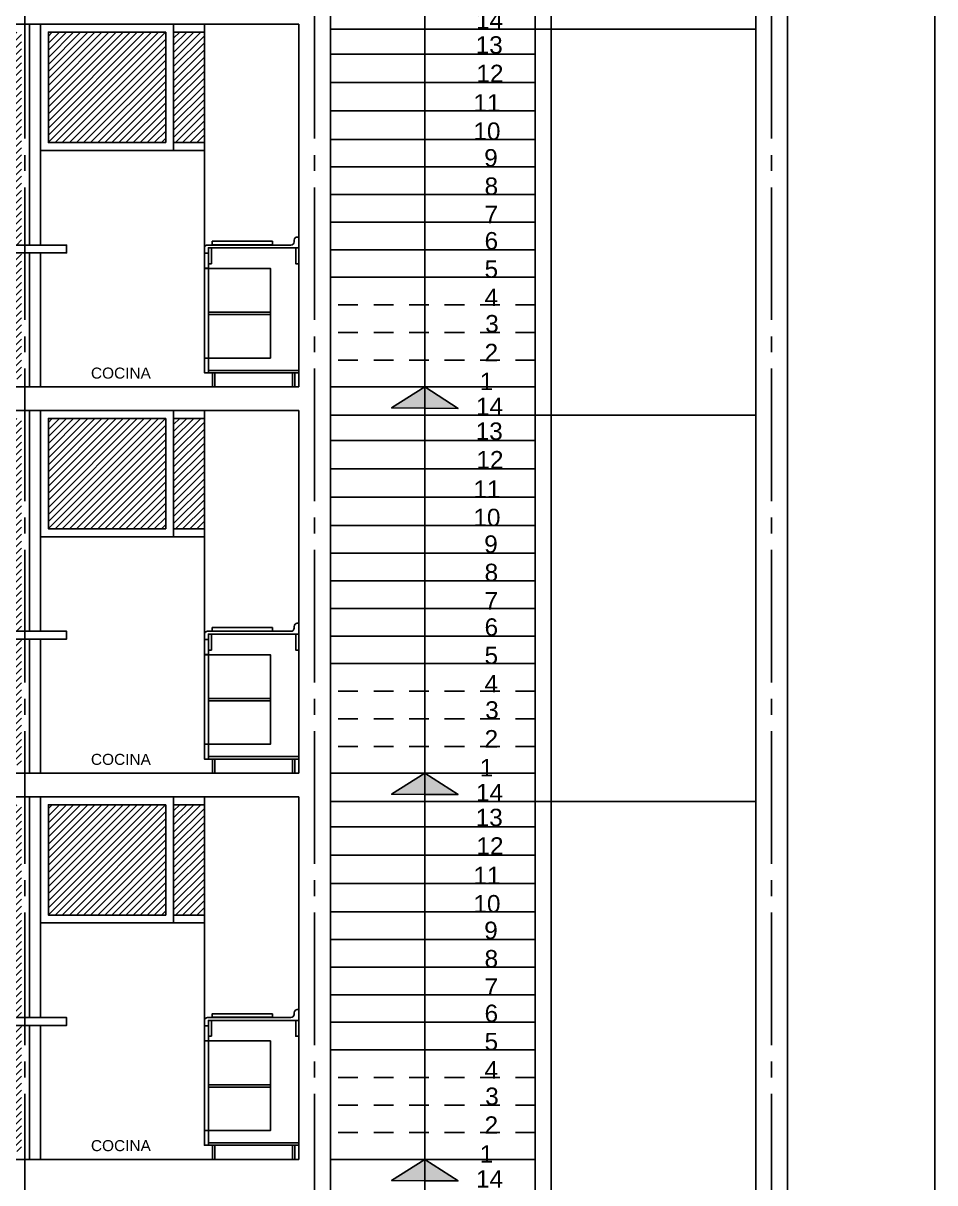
# Model space of a CAD drawing. Header units: millimetres. Extents: x 1217 to 2428, y 234 to 644.
# Drawn here: x 2241.82 to 2247.61, y 379.7 to 387.06 of the extents above; entities that cross this region are included whole.
import ezdxf

# ---------------------------------------------------------------- set-up
doc = ezdxf.new("R2010")
doc.units = ezdxf.units.MM
doc.linetypes.add('ACAD_ISO04W100', pattern=[30, 24, -3, 0, -3])
doc.linetypes.add('HIDDEN2', pattern=[0.1875, 0.125, -0.0625])
for name, color, linetype in [('0.1', 251, 'Continuous'), ('0.2', 2, 'Continuous'), ('0.3', 6, 'Continuous'), ('ARTEFACTOS', 4, 'Continuous'), ('Ejes', 8, 'Continuous'), ('estructura', 3, 'Continuous'), ('Muebles', 8, 'Continuous'), ('MURO', 5, 'Continuous'), ('Texto', 1, 'Continuous')]:
    doc.layers.add(name, color=color, linetype=linetype)
doc.styles.get("Standard").update_dxf_attribs({"font": 'arial.ttf'})

msp = doc.modelspace()

# ---------------------------------------------------------------- hatches: boundary and pattern name
at = {"layer": '0.1', "ltscale": 3}
h = msp.add_hatch(dxfattribs=at)
h.set_pattern_fill('ANSI31', color=256, scale=0.01)
h.set_pattern_definition([(45, (422.33998, -312.42355), (-0.0224506403, 0.0224506403), [])])
h.paths.add_polyline_path([(2240.28961, 387.00099), (2240.07395, 387.00099), (2240.07395, 385.57581), (2240.28961, 385.57581)])
h.paths.add_polyline_path([(2241.67351, 387.00099), (2240.33961, 387.00099), (2240.33961, 385.57581), (2240.6335, 385.57581, -0.3308107), (2240.69209, 385.53578), (2240.69209, 385.30486), (2240.75706, 385.30486, -1), (2240.75706, 385.26691), (2240.75706, 384.80099), (2241.67351, 384.80099)])
h.paths.add_polyline_path([(2241.81152, 387.00099), (2241.67351, 387.00099), (2241.67351, 384.80099), (2241.81152, 384.80099), (2241.81152, 385.60099), (2241.69651, 385.60099), (2241.69651, 385.65099), (2241.81152, 385.65099)])
h.paths.add_polyline_path([(2242.7263, 387.00099), (2241.98152, 387.00099), (2241.98152, 386.30099), (2242.7263, 386.30099)])
h.paths.add_polyline_path([(2242.97135, 387.00099), (2242.7763, 387.00099), (2242.7763, 386.30099), (2242.97135, 386.30099)])
h = msp.add_hatch(dxfattribs=at)
h.set_pattern_fill('ANSI31', color=256, scale=0.01)
h.set_pattern_definition([(45, (422.33998, -314.87355), (-0.0224506403, 0.0224506403), [])])
h.paths.add_polyline_path([(2240.28961, 384.55099), (2240.07395, 384.55099), (2240.07395, 383.12581), (2240.28961, 383.12581)])
h.paths.add_polyline_path([(2241.67351, 384.55099), (2240.33961, 384.55099), (2240.33961, 383.12581), (2240.6335, 383.12581, -0.3308107), (2240.69209, 383.08578), (2240.69209, 382.85486), (2240.75706, 382.85486, -1), (2240.75706, 382.81691), (2240.75706, 382.35099), (2241.67351, 382.35099)])
h.paths.add_polyline_path([(2241.81152, 384.55099), (2241.67351, 384.55099), (2241.67351, 382.35099), (2241.81152, 382.35099), (2241.81152, 383.15099), (2241.69651, 383.15099), (2241.69651, 383.20099), (2241.81152, 383.20099)])
h.paths.add_polyline_path([(2242.7263, 384.55099), (2241.98152, 384.55099), (2241.98152, 383.85099), (2242.7263, 383.85099)])
h.paths.add_polyline_path([(2242.97135, 384.55099), (2242.7763, 384.55099), (2242.7763, 383.85099), (2242.97135, 383.85099)])
h = msp.add_hatch(dxfattribs=at)
h.set_pattern_fill('ANSI31', color=256, scale=0.01)
h.set_pattern_definition([(45, (422.33998, -317.32355), (-0.0224506403, 0.0224506403), [])])
h.paths.add_polyline_path([(2240.28961, 382.10099), (2240.07395, 382.10099), (2240.07395, 380.67581), (2240.28961, 380.67581)])
h.paths.add_polyline_path([(2241.67351, 382.10099), (2240.33961, 382.10099), (2240.33961, 380.67581), (2240.6335, 380.67581, -0.3308107), (2240.69209, 380.63578), (2240.69209, 380.40486), (2240.75706, 380.40486, -1), (2240.75706, 380.36691), (2240.75706, 379.90099), (2241.67351, 379.90099)])
h.paths.add_polyline_path([(2241.81152, 382.10099), (2241.67351, 382.10099), (2241.67351, 379.90099), (2241.81152, 379.90099), (2241.81152, 380.70099), (2241.69651, 380.70099), (2241.69651, 380.75099), (2241.81152, 380.75099)])
h.paths.add_polyline_path([(2242.7263, 382.10099), (2241.98152, 382.10099), (2241.98152, 381.40099), (2242.7263, 381.40099)])
h.paths.add_polyline_path([(2242.97135, 382.10099), (2242.7763, 382.10099), (2242.7763, 381.40099), (2242.97135, 381.40099)])
at = {"layer": 'Muebles', "linetype": 'ByBlock'}
h = msp.add_hatch(color=256, dxfattribs=at)
h.paths.add_polyline_path([(2244.58119, 384.61471), (2244.37014, 384.61618), (2244.37108, 384.75099)])
h.paths.add_polyline_path([(2244.37108, 384.75099), (2244.37014, 384.61618), (2244.1591, 384.61765)])
h = msp.add_hatch(color=256, dxfattribs=at)
h.paths.add_polyline_path([(2244.58119, 382.16471), (2244.37014, 382.16618), (2244.37108, 382.30099)])
h.paths.add_polyline_path([(2244.37108, 382.30099), (2244.37014, 382.16618), (2244.1591, 382.16765)])
h = msp.add_hatch(color=256, dxfattribs=at)
h.paths.add_polyline_path([(2244.58119, 379.71471), (2244.37014, 379.71618), (2244.37108, 379.85099)])
h.paths.add_polyline_path([(2244.37108, 379.85099), (2244.37014, 379.71618), (2244.1591, 379.71765)])

# ---------------------------------------------------------------- linework, layer by layer
at = {"layer": '0.1', "ltscale": 3}
msp.add_lwpolyline([(2247.60666, 377.15066), (2247.60666, 438.10099)], dxfattribs=at)
at = {"layer": '0.1', "ltscale": 3, "elevation": 0}
for points in [[(2244.37108, 384.72099), (2244.37108, 387.20099)], [(2242.97135, 386.25099), (2241.93152, 386.25099), (2241.93152, 387.05099), (2243.57108, 387.05099)], [(2242.7763, 387.05099), (2242.7763, 386.25099)], [(2244.37108, 384.74099), (2244.3714, 387.08617)], [(2245.07108, 387.02099), (2246.47108, 387.02099)], [(2245.07108, 387.02099), (2246.47108, 387.02099)], [(2242.7263, 386.30099), (2241.98152, 386.30099), (2241.98152, 387.00099), (2242.7263, 387.00099)], [(2242.7263, 387.00099), (2242.7263, 386.30099)], [(2242.7763, 387.00099), (2242.97135, 387.00099)], [(2242.7763, 387.00099), (2242.97135, 387.00099)], [(2242.97135, 386.30099), (2242.7763, 386.30099)], [(2244.37108, 382.27099), (2244.37108, 384.75099)], [(2242.97135, 383.80099), (2241.93152, 383.80099), (2241.93152, 384.60099), (2243.57108, 384.60099)], [(2242.7763, 384.60099), (2242.7763, 383.80099)], [(2244.37108, 382.29099), (2244.3714, 384.63617)], [(2242.7263, 383.85099), (2241.98152, 383.85099), (2241.98152, 384.55099), (2242.7263, 384.55099)], [(2242.7263, 384.55099), (2242.7263, 383.85099)], [(2242.7763, 384.55099), (2242.97135, 384.55099)], [(2245.07108, 384.57099), (2246.47108, 384.57099)], [(2245.07108, 384.57099), (2246.47108, 384.57099)], [(2242.97135, 383.85099), (2242.7763, 383.85099)], [(2244.37108, 379.82099), (2244.37108, 382.30099)], [(2244.37108, 379.84099), (2244.3714, 382.18617)], [(2242.97135, 381.35099), (2241.93152, 381.35099), (2241.93152, 382.15099), (2243.57108, 382.15099)], [(2242.7263, 381.40099), (2241.98152, 381.40099), (2241.98152, 382.10099), (2242.7263, 382.10099)], [(2242.7263, 382.10099), (2242.7263, 381.40099)], [(2242.7763, 382.15099), (2242.7763, 381.35099)], [(2242.7763, 382.10099), (2242.97135, 382.10099)], [(2245.07108, 382.12099), (2246.47108, 382.12099)], [(2245.07108, 382.12099), (2246.47108, 382.12099)], [(2242.97135, 381.40099), (2242.7763, 381.40099)], [(2244.37108, 377.37099), (2244.37108, 379.85099)], [(2244.37108, 377.39099), (2244.3714, 379.73617)]]:
    msp.add_lwpolyline(points, dxfattribs=at)
at = {"layer": '0.1', "linetype": 'HIDDEN2', "elevation": 0}
for points in [[(2245.07108, 385.27099), (2243.77108, 385.27099)], [(2245.07108, 385.09599), (2243.77108, 385.09599)], [(2245.07108, 384.92099), (2243.77108, 384.92099)], [(2245.07108, 382.82099), (2243.77108, 382.82099)], [(2245.07108, 382.64599), (2243.77108, 382.64599)], [(2245.07108, 382.47099), (2243.77108, 382.47099)], [(2245.07108, 380.37099), (2243.77108, 380.37099)], [(2245.07108, 380.19599), (2243.77108, 380.19599)], [(2245.07108, 380.02099), (2243.77108, 380.02099)]]:
    msp.add_lwpolyline(points, dxfattribs=at)
at = {"layer": '0.2', "ltscale": 3, "elevation": 0}
for points in [[(2241.86152, 387.05099), (2241.86152, 385.65099)], [(2241.93152, 387.05099), (2241.93152, 385.65099)], [(2242.97135, 385.63074), (2242.97135, 387.05099)], [(2245.07108, 387.02099), (2243.77108, 387.02099)], [(2245.07108, 386.86099), (2243.77108, 386.86099)], [(2245.07108, 386.68099), (2243.77108, 386.68099)], [(2245.07108, 386.50099), (2243.77108, 386.50099)], [(2241.86152, 385.60099), (2241.86152, 384.75099)], [(2241.93152, 385.60099), (2241.93152, 384.75099)], [(2245.07108, 384.75099), (2243.77108, 384.75099)], [(2241.86152, 384.60099), (2241.86152, 383.20099)], [(2241.93152, 384.60099), (2241.93152, 383.20099)], [(2242.97135, 383.18074), (2242.97135, 384.60099)], [(2245.07108, 384.57099), (2243.77108, 384.57099)], [(2245.07108, 384.41099), (2243.77108, 384.41099)], [(2245.07108, 384.23099), (2243.77108, 384.23099)], [(2245.07108, 384.05099), (2243.77108, 384.05099)], [(2241.86152, 383.15099), (2241.86152, 382.30099)], [(2241.93152, 383.15099), (2241.93152, 382.30099)], [(2245.07108, 382.30099), (2243.77108, 382.30099)], [(2241.86152, 382.15099), (2241.86152, 380.75099)], [(2241.93152, 382.15099), (2241.93152, 380.75099)], [(2242.97135, 380.73074), (2242.97135, 382.15099)], [(2245.07108, 382.12099), (2243.77108, 382.12099)], [(2245.07108, 381.96099), (2243.77108, 381.96099)], [(2245.07108, 381.78099), (2243.77108, 381.78099)], [(2245.07108, 381.60099), (2243.77108, 381.60099)], [(2241.86152, 380.70099), (2241.86152, 379.85099)], [(2241.93152, 380.70099), (2241.93152, 379.85099)], [(2245.07108, 379.85099), (2243.77108, 379.85099)]]:
    msp.add_lwpolyline(points, dxfattribs=at)
at = {"layer": '0.2', "elevation": 0}
for points in [[(2243.40279, 385.67485), (2243.02177, 385.67485), (2243.02177, 385.6525), (2243.40279, 385.6525)], [(2242.97135, 384.93413), (2242.99667, 384.93413), (2242.99667, 385.50262), (2242.97135, 385.50262)], [(2242.97151, 385.50262), (2243.39013, 385.50262), (2243.39013, 384.93413), (2242.97151, 384.93413)], [(2243.40279, 383.22485), (2243.02177, 383.22485), (2243.02177, 383.2025), (2243.40279, 383.2025)], [(2242.97135, 382.48413), (2242.99667, 382.48413), (2242.99667, 383.05262), (2242.97135, 383.05262)], [(2242.97151, 383.05262), (2243.39013, 383.05262), (2243.39013, 382.48413), (2242.97151, 382.48413)], [(2243.40279, 380.77485), (2243.02177, 380.77485), (2243.02177, 380.7525), (2243.40279, 380.7525)], [(2242.97135, 380.03413), (2242.99667, 380.03413), (2242.99667, 380.60262), (2242.97135, 380.60262)], [(2242.97151, 380.60262), (2243.39013, 380.60262), (2243.39013, 380.03413), (2242.97151, 380.03413)]]:
    msp.add_lwpolyline(points, close=True, dxfattribs=at)
for points in [[(2243.39013, 385.20917), (2242.99667, 385.20917), (2242.99667, 385.22418), (2243.39013, 385.22418), (2243.39013, 385.20917)], [(2243.39013, 382.75917), (2242.99667, 382.75917), (2242.99667, 382.77418), (2243.39013, 382.77418), (2243.39013, 382.75917)], [(2243.39013, 380.30917), (2242.99667, 380.30917), (2242.99667, 380.32418), (2243.39013, 380.32418), (2243.39013, 380.30917)]]:
    msp.add_lwpolyline(points, dxfattribs=at)
at = {"layer": '0.3'}
for p, q in [((2243.57135, 385.70162, 0), (2243.56123, 385.70162, 0)), ((2243.52072, 385.65099, 0), (2242.98908, 385.65099, 0)), ((2243.54098, 385.68137, 0), (2243.54098, 385.67125, 0)), ((2243.52072, 383.20099, 0), (2242.98908, 383.20099, 0)), ((2243.54098, 383.23137, 0), (2243.54098, 383.22125, 0)), ((2243.57135, 383.25162, 0), (2243.56123, 383.25162, 0)), ((2243.54098, 380.78137, 0), (2243.54098, 380.77125, 0)), ((2243.57135, 380.80162, 0), (2243.56123, 380.80162, 0)), ((2243.52072, 380.75099, 0), (2242.98908, 380.75099, 0))]:
    msp.add_line(p, q, dxfattribs=at)
at = {"layer": '0.3', "ltscale": 3, "elevation": 0}
for points in [[(2245.07108, 386.32099), (2243.77108, 386.32099)], [(2245.07108, 386.14599), (2243.77108, 386.14599)], [(2245.07108, 385.97099), (2243.77108, 385.97099)], [(2245.07108, 385.79599), (2243.77108, 385.79599)], [(2245.07108, 383.87099), (2243.77108, 383.87099)], [(2245.07108, 383.69599), (2243.77108, 383.69599)], [(2245.07108, 383.52099), (2243.77108, 383.52099)], [(2245.07108, 383.34599), (2243.77108, 383.34599)], [(2245.07108, 381.42099), (2243.77108, 381.42099)], [(2245.07108, 381.24599), (2243.77108, 381.24599)], [(2245.07108, 381.07099), (2243.77108, 381.07099)], [(2245.07108, 380.89599), (2243.77108, 380.89599)]]:
    msp.add_lwpolyline(points, dxfattribs=at)
at = {"layer": '0.3', "elevation": 0}
for points in [[(2243.57135, 385.70162), (2243.57135, 385.63327), (2242.99667, 385.63327)], [(2242.97135, 385.59939), (2242.99667, 385.59939), (2242.99667, 385.63327)], [(2243.57135, 384.84087), (2242.99667, 384.84087), (2242.99667, 384.85587), (2243.57135, 384.85587), (2243.57135, 384.84087)], [(2243.03768, 384.84087), (2243.02249, 384.84087), (2243.02249, 384.75099), (2243.03768, 384.75099), (2243.03768, 384.84087)], [(2243.53034, 384.84087), (2243.54553, 384.84087), (2243.54553, 384.75099), (2243.53034, 384.75099), (2243.53034, 384.84087)], [(2243.57135, 383.25162), (2243.57135, 383.18327), (2242.99667, 383.18327)], [(2242.97135, 383.14939), (2242.99667, 383.14939), (2242.99667, 383.18327)], [(2243.57135, 382.39087), (2242.99667, 382.39087), (2242.99667, 382.40587), (2243.57135, 382.40587), (2243.57135, 382.39087)], [(2243.03768, 382.39087), (2243.02249, 382.39087), (2243.02249, 382.30099), (2243.03768, 382.30099), (2243.03768, 382.39087)], [(2243.53034, 382.39087), (2243.54553, 382.39087), (2243.54553, 382.30099), (2243.53034, 382.30099), (2243.53034, 382.39087)], [(2243.57135, 380.80162), (2243.57135, 380.73327), (2242.99667, 380.73327)], [(2242.97135, 380.69939), (2242.99667, 380.69939), (2242.99667, 380.73327)], [(2243.57135, 379.94087), (2242.99667, 379.94087), (2242.99667, 379.95587), (2243.57135, 379.95587), (2243.57135, 379.94087)], [(2243.03768, 379.94087), (2243.02249, 379.94087), (2243.02249, 379.85099), (2243.03768, 379.85099), (2243.03768, 379.94087)], [(2243.53034, 379.94087), (2243.54553, 379.94087), (2243.54553, 379.85099), (2243.53034, 379.85099), (2243.53034, 379.94087)]]:
    msp.add_lwpolyline(points, dxfattribs=at)
for points in [[(2241.69651, 385.60099), (2242.09651, 385.60099), (2242.09651, 385.65099), (2241.69651, 385.65099)], [(2243.01692, 385.532), (2242.99667, 385.532), (2242.99667, 385.63327), (2243.01692, 385.63327)], [(2243.57135, 385.532), (2243.5511, 385.532), (2243.5511, 385.63327), (2243.57135, 385.63327)], [(2242.99667, 385.59939), (2242.97135, 385.59939), (2242.97135, 385.50438), (2242.99667, 385.50438)], [(2242.99667, 384.93413), (2242.97135, 384.93413), (2242.97135, 384.84087), (2242.99667, 384.84087)], [(2241.69651, 383.15099), (2242.09651, 383.15099), (2242.09651, 383.20099), (2241.69651, 383.20099)], [(2242.99667, 383.14939), (2242.97135, 383.14939), (2242.97135, 383.05438), (2242.99667, 383.05438)], [(2243.01692, 383.082), (2242.99667, 383.082), (2242.99667, 383.18327), (2243.01692, 383.18327)], [(2243.57135, 383.082), (2243.5511, 383.082), (2243.5511, 383.18327), (2243.57135, 383.18327)], [(2242.99667, 382.48413), (2242.97135, 382.48413), (2242.97135, 382.39087), (2242.99667, 382.39087)], [(2241.69651, 380.70099), (2242.09651, 380.70099), (2242.09651, 380.75099), (2241.69651, 380.75099)], [(2242.99667, 380.69939), (2242.97135, 380.69939), (2242.97135, 380.60438), (2242.99667, 380.60438)], [(2243.01692, 380.632), (2242.99667, 380.632), (2242.99667, 380.73327), (2243.01692, 380.73327)], [(2243.57135, 380.632), (2243.5511, 380.632), (2243.5511, 380.73327), (2243.57135, 380.73327)], [(2242.99667, 380.03413), (2242.97135, 380.03413), (2242.97135, 379.94087), (2242.99667, 379.94087)]]:
    msp.add_lwpolyline(points, close=True, dxfattribs=at)
for points in [[(2242.99667, 385.65099), (2242.99161, 385.65099, 0.4142136), (2242.97135, 385.63074), (2242.97135, 385.59939)], [(2242.99667, 383.20099), (2242.99161, 383.20099, 0.4142136), (2242.97135, 383.18074), (2242.97135, 383.14939)], [(2242.99667, 380.75099), (2242.99161, 380.75099, 0.4142136), (2242.97135, 380.73074), (2242.97135, 380.69939)]]:
    msp.add_lwpolyline(points, format="xyb", dxfattribs=at)
at = {"layer": '0.3'}
for centre, start, end in [((2243.56123, 385.68137, 0), 90, 180), ((2243.52072, 385.67125, 0), 270, 0), ((2243.52072, 383.22125, 0), 270, 0), ((2243.56123, 383.23137, 0), 90, 180), ((2243.52072, 380.77125, 0), 270, 0), ((2243.56123, 380.78137, 0), 90, 180)]:
    msp.add_arc(centre, 0.02025, start, end, dxfattribs=at)
at = {"layer": 'ARTEFACTOS', "color": 1}
for p, q in [((2243.57135, 384.85731, 0), (2243.57135, 385.64465, 0)), ((2243.57135, 382.40731, 0), (2243.57135, 383.19465, 0)), ((2243.57135, 379.95731, 0), (2243.57135, 380.74465, 0))]:
    msp.add_line(p, q, dxfattribs=at)
at = {"layer": 'Ejes', "linetype": 'ACAD_ISO04W100', "ltscale": 0.035, "elevation": 0}
for points in [[(2241.83167, 400.96664), (2241.83167, 371.9866)], [(2243.67112, 400.96664), (2243.67112, 371.9866)], [(2246.57111, 400.96664), (2246.57111, 371.9866)]]:
    msp.add_lwpolyline(points, dxfattribs=at)
at = {"layer": 'Muebles', "linetype": 'ByBlock', "elevation": 0}
for points in [[(2244.37108, 384.75099), (2244.1591, 384.61765), (2244.37014, 384.61618)], [(2244.37108, 384.75099), (2244.58119, 384.61471), (2244.37014, 384.61618)], [(2244.37108, 382.30099), (2244.1591, 382.16765), (2244.37014, 382.16618)], [(2244.37108, 382.30099), (2244.58119, 382.16471), (2244.37014, 382.16618)], [(2244.37108, 379.85099), (2244.1591, 379.71765), (2244.37014, 379.71618)], [(2244.37108, 379.85099), (2244.58119, 379.71471), (2244.37014, 379.71618)]]:
    msp.add_lwpolyline(points, dxfattribs=at)
at = {"layer": 'MURO', "ltscale": 3}
msp.add_line((2246.67108, 438.10099, 0), (2246.67108, 373.37099, 0), dxfattribs=at)
at = {"layer": 'MURO', "ltscale": 3, "elevation": 0}
for points in [[(2246.47108, 436.20099), (2246.47108, 374.87099)], [(2243.77108, 436.05099), (2243.77108, 378.27099)], [(2245.17108, 389.47099), (2245.17108, 386.99099)], [(2245.07108, 387.89599), (2245.07108, 386.99099)], [(2245.07108, 387.20099), (2245.07108, 385.62099)], [(2245.17108, 387.20099), (2245.17108, 384.75099)], [(2243.57108, 387.05099), (2238.76771, 387.05099)], [(2243.57108, 387.05099), (2243.57108, 384.75099)], [(2245.07108, 387.02099), (2245.07108, 385.62099)], [(2245.17108, 387.02099), (2245.17108, 384.54099)], [(2245.07108, 385.62099), (2243.77108, 385.62099)], [(2245.07108, 385.62099), (2245.07108, 384.75099)], [(2245.07108, 385.44599), (2243.77108, 385.44599)], [(2245.07108, 385.44599), (2245.07108, 384.54099)], [(2243.57108, 384.75099), (2238.76771, 384.75099)], [(2245.07108, 384.75099), (2245.07108, 383.17099)], [(2245.17108, 384.75099), (2245.17108, 382.30099)], [(2243.57108, 384.60099), (2238.76771, 384.60099)], [(2243.57108, 384.60099), (2243.57108, 382.30099)], [(2245.07108, 384.57099), (2245.07108, 383.17099)], [(2245.17108, 384.57099), (2245.17108, 382.09099)], [(2245.07108, 383.17099), (2243.77108, 383.17099)], [(2245.07108, 383.17099), (2245.07108, 382.30099)], [(2245.07108, 382.99599), (2243.77108, 382.99599)], [(2245.07108, 382.99599), (2245.07108, 382.09099)], [(2243.57108, 382.30099), (2238.76771, 382.30099)], [(2245.07108, 382.30099), (2245.07108, 380.72099)], [(2245.17108, 382.30099), (2245.17108, 379.85099)], [(2243.57108, 382.15099), (2238.76771, 382.15099)], [(2243.57108, 382.15099), (2243.57108, 379.85099)], [(2245.07108, 382.12099), (2245.07108, 380.72099)], [(2245.17108, 382.12099), (2245.17108, 379.64099)], [(2245.07108, 380.72099), (2243.77108, 380.72099)], [(2245.07108, 380.72099), (2245.07108, 379.85099)], [(2245.07108, 380.54599), (2243.77108, 380.54599)], [(2245.07108, 380.54599), (2245.07108, 379.64099)], [(2243.57108, 379.85099), (2238.76771, 379.85099)], [(2245.07108, 379.85099), (2245.07108, 378.27099)], [(2245.17108, 379.85099), (2245.17108, 377.37099)]]:
    msp.add_lwpolyline(points, dxfattribs=at)

# ---------------------------------------------------------------- texts
at = {"layer": 'estructura', "color": 1, "char_height": 0.1106475, "width": 0.1026, "attachment_point": 9, "line_spacing_factor": 0.938532}
for s, insert in [('\\fArial|b0|i0|c0|p34|;14', (2244.86706, 387.02231, 0)), ('\\fArial|b0|i0|c0|p34|;13', (2244.86487, 386.86305, 0)), ('\\fArial|b0|i0|c0|p34|;12', (2244.86966, 386.68385, 0)), ('\\fArial|b0|i0|c0|p34|;11', (2244.8505, 386.4969, 0)), ('\\fArial|b0|i0|c0|p34|;10', (2244.8505, 386.3159, 0)), ('\\fArial|b0|i0|c0|p34|;9', (2244.83306, 386.14707, 0)), ('\\fArial|b0|i0|c0|p34|;8', (2244.83542, 385.9673, 0)), ('\\fArial|b0|i0|c0|p34|;7', (2244.83542, 385.78879, 0)), ('\\fArial|b0|i0|c0|p34|;6', (2244.83542, 385.62087, 0)), ('\\fArial|b0|i0|c0|p34|;5', (2244.83542, 385.44123, 0)), ('\\fArial|b0|i0|c0|p34|;4', (2244.83542, 385.26404, 0)), ('\\fArial|b0|i0|c0|p34|;3', (2244.83945, 385.09491, 0)), ('\\fArial|b0|i0|c0|p34|;2', (2244.83542, 384.91369, 0)), ('\\fArial|b0|i0|c0|p34|;1', (2244.80516, 384.73046, 0)), ('\\fArial|b0|i0|c0|p34|;14', (2244.86706, 384.57231, 0)), ('\\fArial|b0|i0|c0|p34|;13', (2244.86487, 384.41305, 0)), ('\\fArial|b0|i0|c0|p34|;12', (2244.86966, 384.23385, 0)), ('\\fArial|b0|i0|c0|p34|;11', (2244.8505, 384.0469, 0)), ('\\fArial|b0|i0|c0|p34|;10', (2244.8505, 383.8659, 0)), ('\\fArial|b0|i0|c0|p34|;9', (2244.83306, 383.69707, 0)), ('\\fArial|b0|i0|c0|p34|;8', (2244.83542, 383.5173, 0)), ('\\fArial|b0|i0|c0|p34|;7', (2244.83542, 383.33879, 0)), ('\\fArial|b0|i0|c0|p34|;6', (2244.83542, 383.17087, 0)), ('\\fArial|b0|i0|c0|p34|;5', (2244.83542, 382.99123, 0)), ('\\fArial|b0|i0|c0|p34|;4', (2244.83542, 382.81404, 0)), ('\\fArial|b0|i0|c0|p34|;3', (2244.83945, 382.64491, 0)), ('\\fArial|b0|i0|c0|p34|;2', (2244.83542, 382.46369, 0)), ('\\fArial|b0|i0|c0|p34|;1', (2244.80516, 382.28046, 0)), ('\\fArial|b0|i0|c0|p34|;14', (2244.86706, 382.12231, 0)), ('\\fArial|b0|i0|c0|p34|;13', (2244.86487, 381.96305, 0)), ('\\fArial|b0|i0|c0|p34|;12', (2244.86966, 381.78385, 0)), ('\\fArial|b0|i0|c0|p34|;11', (2244.8505, 381.5969, 0)), ('\\fArial|b0|i0|c0|p34|;10', (2244.8505, 381.4159, 0)), ('\\fArial|b0|i0|c0|p34|;9', (2244.83306, 381.24707, 0)), ('\\fArial|b0|i0|c0|p34|;8', (2244.83542, 381.0673, 0)), ('\\fArial|b0|i0|c0|p34|;7', (2244.83542, 380.88879, 0)), ('\\fArial|b0|i0|c0|p34|;6', (2244.83542, 380.72087, 0)), ('\\fArial|b0|i0|c0|p34|;5', (2244.83542, 380.54123, 0)), ('\\fArial|b0|i0|c0|p34|;4', (2244.83542, 380.36404, 0)), ('\\fArial|b0|i0|c0|p34|;3', (2244.83945, 380.19491, 0)), ('\\fArial|b0|i0|c0|p34|;2', (2244.83542, 380.01369, 0)), ('\\fArial|b0|i0|c0|p34|;1', (2244.80516, 379.83046, 0)), ('\\fArial|b0|i0|c0|p34|;14', (2244.86706, 379.67231, 0))]:
    msp.add_mtext(s, dxfattribs=dict(at, insert=insert))
at = {"layer": 'Texto', "char_height": 0.07, "width": 0.4782903, "attachment_point": 5}
for insert in [(2242.44168, 384.83805, 0), (2242.44168, 382.38805, 0), (2242.44168, 379.93805, 0)]:
    msp.add_mtext('COCINA', dxfattribs=dict(at, insert=insert))

doc.saveas('drawing.dxf')
